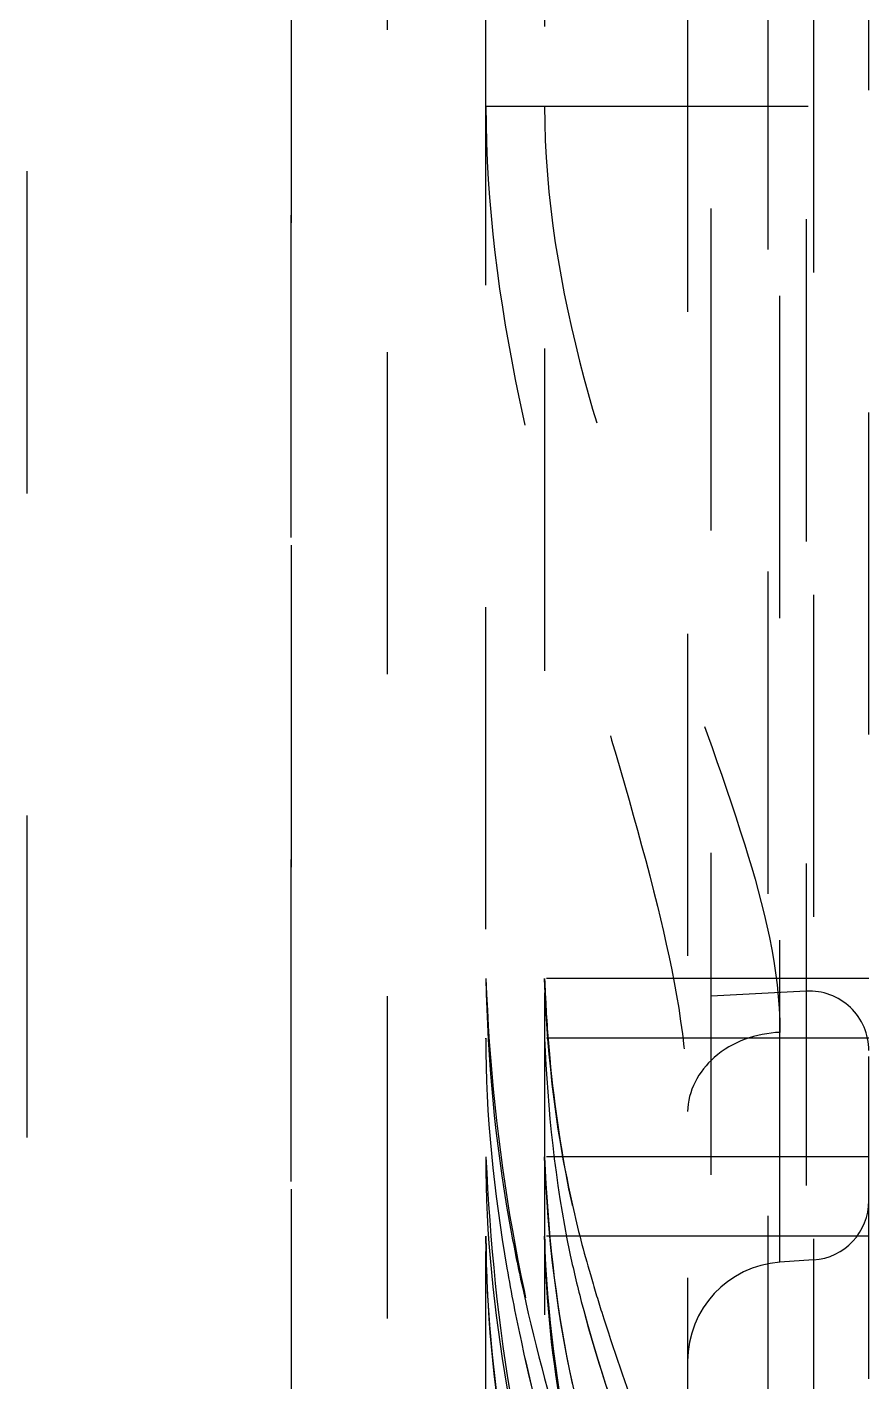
# Model space of a CAD drawing. Header units: millimetres. Extents: x 1147 to 12155, y -6137 to -4403.
# Drawn here: x 3291.45 to 3295.72, y -5379.87 to -5373 of the extents above; entities that cross this region are included whole.
import ezdxf

# ---------------------------------------------------------------- set-up
doc = ezdxf.new("R2010")
doc.units = ezdxf.units.MM
doc.header["$LTSCALE"] = 16.335
doc.linetypes.add('HIDDEN', pattern=[0.2, 0.1, -0.1])
doc.layers.add('DEFAULT_2', color=8, linetype='HIDDEN')

msp = doc.modelspace()

# ---------------------------------------------------------------- linework, layer by layer
at = {"layer": 'DEFAULT_2', "color": 8, "linetype": 'HIDDEN'}
for p, q in [((3293.2771, -5402.4154), (3293.2771, -5115.1277)), ((3295.718, -5399.4543), (3295.718, -5118.0887)), ((3295.2075, -5396.9947), (3295.2075, -5120.5484)), ((3294.799, -5121.2485), (3294.799, -5396.2945)), ((3292.7901, -5388.6539), (3292.7901, -5127.2168)), ((3295.4374, -5127.5844), (3295.4374, -5389.9586)), ((3294.918, -5388.6192), (3294.918, -5128.9476)), ((3295.4005, -5128.9476), (3295.4005, -5388.5955)), ((3291.4507, -5388.4307), (3291.4507, -5129.1123)), ((3293.7768, -5384.1073), (3293.7768, -5273.3512)), ((3294.0741, -5273.3513), (3294.0741, -5384.1071)), ((3295.2667, -5379.262), (3295.2667, -5296.6473)), ((3292.7901, -5390.3263), (3292.7907, -5344.0182)), ((3293.7768, -5373.3986), (3295.718, -5373.3985)), ((3295.718, -5377.8227), (3293.7768, -5377.8229)), ((3295.4005, -5377.8869), (3294.918, -5377.9122)), ((3295.718, -5378.1244), (3293.7768, -5378.1244)), ((3295.718, -5378.7277), (3293.7768, -5378.7277)), ((3295.718, -5379.1299), (3293.7768, -5379.13)), ((3295.4374, -5379.25), (3295.2667, -5379.262))]:
    msp.add_line(p, q, dxfattribs=at)
for centre, radius, start, end in [((3301.5597, -5377.6978), 7.7839, 180.91959, 190.02679), ((3301.8083, -5377.5353), 7.7395, 182.12804, 182.88766), ((3295.4163, -5378.1881), 0.3016, 0, 93), ((3301.3028, -5377.5632), 7.2333, 182.86922, 185.2574), ((3295.4163, -5378.9491), 0.3016, 274, 0), ((3299.2635, -5379.0685), 5.1897, 180.67729, 181.65529), ((3299.3515, -5379.066), 5.2777, 181.6552, 191.37769), ((3295.3018, -5379.7635), 0.5028, 94, 180)]:
    msp.add_arc(centre, radius, start, end, dxfattribs=at)
for points, knots in [([(3293.7768, -5373.3985), (3293.7766, -5373.8939), (3293.9035, -5374.8576), (3294.2855, -5376.1922), (3294.6461, -5377.3778), (3294.7988, -5378.1465), (3294.799, -5378.4972)], [0, 0, 0, 0, 0.285101, 0.554393, 0.798173, 1, 1, 1, 1]), ([(3294.0741, -5373.3985), (3294.0739, -5373.8624), (3294.2278, -5374.7663), (3294.6742, -5375.9877), (3295.0851, -5377.0648), (3295.2665, -5377.7731), (3295.2667, -5378.0957)], [0, 0, 0, 0, 0.286075, 0.557503, 0.801041, 1, 1, 1, 1]), ([(3293.7768, -5377.8227), (3293.7924, -5378.2505), (3293.8787, -5379.0924), (3294.1775, -5380.2899), (3294.5264, -5381.3854), (3294.7079, -5382.1012), (3294.7587, -5382.4446)], [0, 0, 0, 0, 0.271128, 0.533904, 0.780134, 1, 1, 1, 1]), ([(3295.2204, -5382.0799), (3295.1426, -5381.7759), (3294.9578, -5381.1258), (3294.5676, -5380.1335), (3294.185, -5379.0333), (3294.0875, -5378.2313), (3294.0741, -5377.8227)], [0, 0, 0, 0, 0.212724, 0.457398, 0.722898, 1, 1, 1, 1]), ([(3295.2667, -5378.0957), (3295.1482, -5378.1023), (3294.9206, -5378.1741), (3294.7991, -5378.3954), (3294.799, -5378.4975)], [0, 0, 0, 0, 0.53776, 1, 1, 1, 1]), ([(3294.4082, -5381.3219), (3294.2591, -5380.813), (3293.9398, -5379.7725), (3293.7756, -5378.6834), (3293.7768, -5378.1244)], [0, 0, 0, 0, 0.486782, 1, 1, 1, 1]), ([(3293.9579, -5379.6674), (3293.9309, -5379.5426), (3293.8311, -5379.0341), (3293.7771, -5378.515), (3293.7772, -5378.1244)], [0, 0, 0, 0, 0.246314, 1, 1, 1, 1]), ([(3294.811, -5381.0711), (3294.6389, -5380.6079), (3294.2699, -5379.6623), (3294.0733, -5378.6468), (3294.0744, -5378.1244)], [0, 0, 0, 0, 0.48603, 1, 1, 1, 1]), ([(3293.7768, -5378.7277), (3293.7957, -5379.1557), (3293.8805, -5379.9983), (3294.1767, -5381.1975), (3294.528, -5382.293), (3294.7093, -5383.0092), (3294.7593, -5383.353)], [0, 0, 0, 0, 0.271216, 0.534057, 0.780129, 1, 1, 1, 1]), ([(3293.9579, -5380.2707), (3293.9309, -5380.1459), (3293.8311, -5379.6374), (3293.7771, -5379.1183), (3293.7772, -5378.7277)], [0, 0, 0, 0, 0.246314, 1, 1, 1, 1]), ([(3295.2204, -5382.9887), (3295.1418, -5382.6848), (3294.9593, -5382.0336), (3294.5687, -5381.0407), (3294.1845, -5379.9395), (3294.0899, -5379.1366), (3294.0741, -5378.7277)], [0, 0, 0, 0, 0.21264, 0.457287, 0.722812, 1, 1, 1, 1]), ([(3293.8947, -5379.053), (3293.9126, -5379.1542), (3293.9912, -5379.5512), (3294.096, -5379.9424), (3294.1788, -5380.2327)], [0, 0, 0, 0, 0.253987, 1, 1, 1, 1]), ([(3294.7293, -5383.5707), (3294.6667, -5383.2389), (3294.4802, -5382.5492), (3294.0308, -5381.1052), (3293.7822, -5379.9334), (3293.7768, -5379.1299)], [0, 0, 0, 0, 0.222762, 0.469983, 1, 1, 1, 1]), ([(3293.7768, -5379.1299), (3293.7774, -5379.5025), (3293.8469, -5380.2399), (3294.0194, -5380.957), (3294.1147, -5381.3081)], [0, 0, 0, 0, 0.506056, 1, 1, 1, 1]), ([(3295.1861, -5383.2287), (3295.0872, -5382.937), (3294.9466, -5382.4803), (3294.7335, -5381.8596), (3294.4774, -5381.1837), (3294.1813, -5380.2851), (3294.0879, -5379.5197), (3294.0741, -5379.1299)], [0, 0, 0, 0, 0.216721, 0.336264, 0.461707, 0.725515, 1, 1, 1, 1]), ([(3294.2008, -5379.2096), (3294.2185, -5379.2937), (3294.2967, -5379.623), (3294.4025, -5379.945), (3294.4857, -5380.1832)], [0, 0, 0, 0, 0.254126, 1, 1, 1, 1]), ([(3294.3059, -5379.3242), (3294.3243, -5379.3879), (3294.4005, -5379.6379), (3294.4871, -5379.8844), (3294.5516, -5380.0684)], [0, 0, 0, 0, 0.253705, 1, 1, 1, 1]), ([(3294.2881, -5380.9139), (3294.2584, -5380.8135), (3294.1375, -5380.401), (3294.0265, -5379.9853), (3293.9579, -5379.6674)], [0, 0, 0, 0, 0.243437, 1, 1, 1, 1]), ([(3294.2008, -5379.8129), (3294.2688, -5380.1363), (3294.4645, -5380.7503), (3294.6901, -5381.3511), (3294.7991, -5381.6431)], [0, 0, 0, 0, 0.514545, 1, 1, 1, 1])]:
    msp.add_open_spline(points, degree=3, knots=knots, dxfattribs=at)
for points in [[(3294.0741, -5378.1244), (3294.0895, -5378.4882), (3294.1259, -5378.8532), (3294.2008, -5379.2096)], [(3294.1, -5378.2259), (3294.1232, -5378.4767), (3294.1601, -5378.7269), (3294.2151, -5378.9726)], [(3294.0741, -5378.7277), (3294.0895, -5379.0915), (3294.1259, -5379.4565), (3294.2008, -5379.8129)], [(3294.2151, -5378.9726), (3294.2415, -5379.0907), (3294.2723, -5379.2079), (3294.3059, -5379.3242)]]:
    msp.add_open_spline(points, degree=3, dxfattribs=at)

doc.saveas('drawing.dxf')
